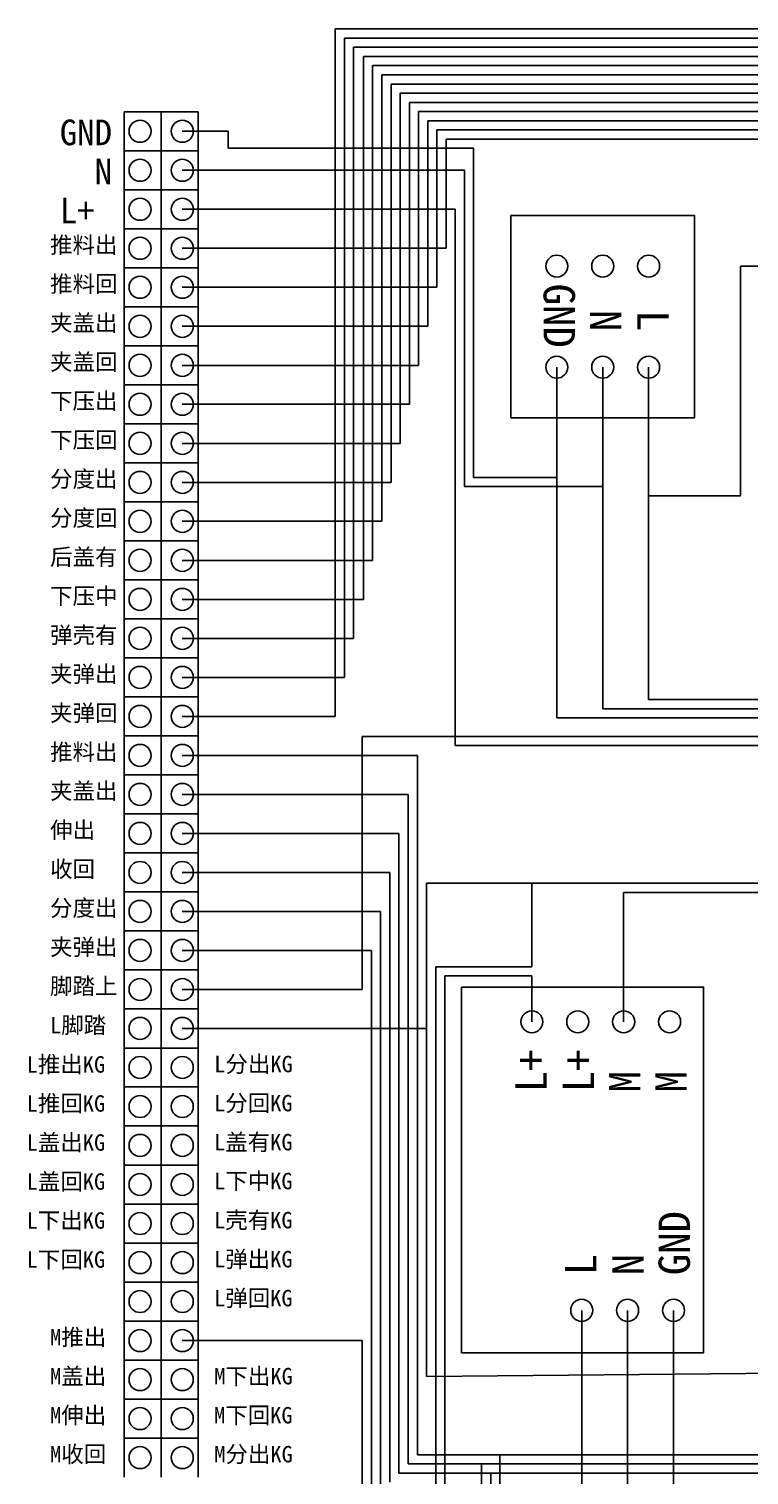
# Model space of a CAD drawing. Header units: millimetres. Extents: x -159 to 71007, y -220 to 29306.
# Drawn here: x 67972 to 68756, y 27732 to 29306 of the extents above; entities that cross this region are included whole.
import ezdxf

# ---------------------------------------------------------------- set-up
doc = ezdxf.new("R2010")
doc.units = ezdxf.units.MM
doc.styles.get("Standard").update_dxf_attribs({"font": 'arial.ttf'})

msp = doc.modelspace()

# ---------------------------------------------------------------- linework, layer by layer
for p, q in [((70878.5, 29306), (68305.5, 29306)), ((68305.5, 29306), (68305.5, 28557.5)), ((70719, 29296), (68315.5, 29296)), ((68315.5, 29296), (68315.5, 28600)), ((70559.6, 29286), (68325.3, 29286)), ((68325.3, 29286), (68325.3, 28642.5)), ((70400.1, 29276), (68336.2, 29276)), ((68336.2, 29276), (68336.2, 28684.9)), ((70240.7, 29266), (68346.2, 29266)), ((68346.2, 29266), (68346.2, 28727.4)), ((70081.2, 29256), (68356.2, 29256)), ((68356.2, 29256), (68356.2, 28769.9)), ((69921.8, 29246), (68366.2, 29246)), ((68366.2, 29246), (68366.2, 28812.3)), ((69762.3, 29236), (68376.2, 29236)), ((68376.2, 29236), (68376.2, 28854.8)), ((69602.9, 29226), (68386.2, 29226)), ((68386.2, 29226), (68386.2, 28897.3)), ((68075.4, 29215.8), (68156.3, 29215.8)), ((68075.4, 29215.8), (68075.4, 29173.3)), ((68115.9, 29215.8), (68115.9, 29173.3)), ((68156.3, 29173.3), (68156.3, 29215.8)), ((69443.4, 29216), (68396.2, 29216)), ((68396.2, 29216), (68396.2, 28939.7)), ((69284, 29206), (68406.2, 29206)), ((68406.2, 29206), (68406.2, 28982.2)), ((69124.5, 29196), (68416.2, 29196)), ((68416.2, 29196), (68416.2, 29024.7)), ((68965.1, 29186), (68426.2, 29186)), ((68426.2, 29186), (68426.2, 29067.2)), ((68075.4, 29173.3), (68156.3, 29173.3)), ((68075.4, 29173.3), (68156.3, 29173.3)), ((68075.4, 29173.3), (68075.4, 29130.9)), ((68115.9, 29173.3), (68115.9, 29130.9)), ((68156.3, 29130.9), (68156.3, 29173.3)), ((68075.4, 29130.9), (68156.3, 29130.9)), ((68075.4, 29130.9), (68156.3, 29130.9)), ((68075.4, 29130.9), (68075.4, 29088.4)), ((68115.9, 29130.9), (68115.9, 29088.4)), ((68156.3, 29088.4), (68156.3, 29130.9)), ((68075.4, 29088.4), (68156.3, 29088.4)), ((68075.4, 29088.4), (68075.4, 29045.9)), ((68115.9, 29088.4), (68115.9, 29045.9)), ((68156.3, 29045.9), (68156.3, 29088.4)), ((68426.2, 29067.2), (68138.9, 29067.2)), ((68075.4, 29045.9), (68156.3, 29045.9)), ((68075.4, 29045.9), (68156.3, 29045.9)), ((68075.4, 29045.9), (68075.4, 29003.5)), ((68115.9, 29045.9), (68115.9, 29003.5)), ((68156.3, 29003.5), (68156.3, 29045.9)), ((68416.2, 29024.7), (68138.9, 29024.7)), ((68075.4, 29003.5), (68156.3, 29003.5)), ((68075.4, 29003.5), (68156.3, 29003.5)), ((68075.4, 29003.5), (68075.4, 28961)), ((68115.9, 29003.5), (68115.9, 28961)), ((68156.3, 28961), (68156.3, 29003.5)), ((68406.2, 28982.2), (68138.9, 28982.2)), ((68075.4, 28961), (68156.3, 28961)), ((68075.4, 28961), (68156.3, 28961)), ((68075.4, 28961), (68075.4, 28918.5)), ((68115.9, 28961), (68115.9, 28918.5)), ((68156.3, 28918.5), (68156.3, 28961)), ((68396.2, 28939.7), (68138.9, 28939.7)), ((68075.4, 28918.5), (68156.3, 28918.5)), ((68075.4, 28918.5), (68156.3, 28918.5)), ((68075.4, 28918.5), (68075.4, 28876)), ((68115.9, 28918.5), (68115.9, 28876)), ((68156.3, 28876), (68156.3, 28918.5)), ((68386.2, 28897.3), (68138.9, 28897.3)), ((68075.4, 28876), (68156.3, 28876)), ((68075.4, 28876), (68075.4, 28833.6)), ((68115.9, 28876), (68115.9, 28833.6)), ((68156.3, 28833.6), (68156.3, 28876)), ((68376.2, 28854.8), (68138.9, 28854.8)), ((68075.4, 28833.6), (68156.3, 28833.6)), ((68075.4, 28833.6), (68156.3, 28833.6)), ((68075.4, 28833.6), (68075.4, 28791.1)), ((68115.9, 28833.6), (68115.9, 28791.1)), ((68156.3, 28791.1), (68156.3, 28833.6)), ((68366.2, 28812.3), (68138.9, 28812.3)), ((68075.4, 28791.1), (68156.3, 28791.1)), ((68075.4, 28791.1), (68156.3, 28791.1)), ((68075.4, 28791.1), (68075.4, 28748.6)), ((68115.9, 28791.1), (68115.9, 28748.6)), ((68156.3, 28748.6), (68156.3, 28791.1)), ((68356.2, 28769.9), (68138.9, 28769.9)), ((68075.4, 28748.6), (68156.3, 28748.6)), ((68075.4, 28748.6), (68156.3, 28748.6)), ((68075.4, 28748.6), (68075.4, 28706.2)), ((68115.9, 28748.6), (68115.9, 28706.2)), ((68156.3, 28706.2), (68156.3, 28748.6)), ((68346.2, 28727.4), (68138.9, 28727.4)), ((68075.4, 28706.2), (68156.3, 28706.2)), ((68075.4, 28706.2), (68156.3, 28706.2)), ((68075.4, 28706.2), (68075.4, 28663.7)), ((68115.9, 28706.2), (68115.9, 28663.7)), ((68156.3, 28663.7), (68156.3, 28706.2)), ((68336.2, 28684.9), (68138.9, 28684.9)), ((68075.4, 28663.7), (68156.3, 28663.7)), ((68075.4, 28663.7), (68075.4, 28621.2)), ((68115.9, 28663.7), (68115.9, 28621.2)), ((68156.3, 28621.2), (68156.3, 28663.7)), ((68325.3, 28642.5), (68138.9, 28642.5)), ((68075.4, 28621.2), (68156.3, 28621.2)), ((68075.4, 28621.2), (68156.3, 28621.2)), ((68075.4, 28621.2), (68075.4, 28578.8)), ((68115.9, 28621.2), (68115.9, 28578.8)), ((68156.3, 28578.8), (68156.3, 28621.2)), ((68315.5, 28600), (68138.9, 28600)), ((68075.4, 28578.8), (68156.3, 28578.8)), ((68075.4, 28578.8), (68156.3, 28578.8)), ((68075.4, 28578.8), (68075.4, 28536.3)), ((68115.9, 28578.8), (68115.9, 28536.3)), ((68156.3, 28536.3), (68156.3, 28578.8)), ((68305.5, 28557.5), (68138.9, 28557.5)), ((68075.4, 28536.3), (68156.3, 28536.3)), ((68075.4, 28536.3), (68156.3, 28536.3)), ((68075.4, 28536.3), (68156.3, 28536.3)), ((68075.4, 28536.3), (68075.4, 28493.8)), ((68115.9, 28536.3), (68115.9, 28493.8)), ((68156.3, 28493.8), (68156.3, 28536.3)), ((68334.9, 28260.2), (68334.9, 28535.8)), ((68334.9, 28535.8), (69055.4, 28535.8)), ((68394.9, 28515), (68138.9, 28515)), ((68394.9, 27753.7), (68394.9, 28515)), ((68075.4, 28493.8), (68156.3, 28493.8)), ((68075.4, 28493.8), (68156.3, 28493.8)), ((68075.4, 28493.8), (68075.4, 28451.3)), ((68115.9, 28493.8), (68115.9, 28451.3)), ((68156.3, 28451.3), (68156.3, 28493.8)), ((68384.9, 28472.6), (68138.9, 28472.6)), ((68384.9, 27743.7), (68384.9, 28472.6)), ((68075.4, 28451.3), (68156.3, 28451.3)), ((68075.4, 28451.3), (68075.4, 28408.9)), ((68115.9, 28451.3), (68115.9, 28408.9)), ((68156.3, 28408.9), (68156.3, 28451.3)), ((68374.9, 28430.1), (68138.9, 28430.1)), ((68374.9, 27733.7), (68374.9, 28430.1)), ((68075.4, 28408.9), (68156.3, 28408.9)), ((68075.4, 28408.9), (68156.3, 28408.9)), ((68075.4, 28408.9), (68075.4, 28366.4)), ((68115.9, 28408.9), (68115.9, 28366.4)), ((68156.3, 28366.4), (68156.3, 28408.9)), ((68364.9, 28387.6), (68138.9, 28387.6)), ((68364.9, 27723.7), (68364.9, 28387.6)), ((68075.4, 28366.4), (68156.3, 28366.4)), ((68075.4, 28366.4), (68156.3, 28366.4)), ((68075.4, 28366.4), (68075.4, 28323.9)), ((68115.9, 28366.4), (68115.9, 28323.9)), ((68156.3, 28323.9), (68156.3, 28366.4)), ((68354.9, 28345.2), (68138.9, 28345.2)), ((68354.9, 27713.7), (68354.9, 28345.2)), ((68075.4, 28323.9), (68156.3, 28323.9)), ((68075.4, 28323.9), (68156.3, 28323.9)), ((68075.4, 28323.9), (68075.4, 28281.5)), ((68115.9, 28323.9), (68115.9, 28281.5)), ((68156.3, 28281.5), (68156.3, 28323.9)), ((68344.9, 28302.7), (68138.9, 28302.7)), ((68344.9, 27703.7), (68344.9, 28302.7)), ((68075.4, 28281.5), (68156.3, 28281.5)), ((68075.4, 28281.5), (68156.3, 28281.5)), ((68075.4, 28281.5), (68156.3, 28281.5)), ((68075.4, 28281.5), (68075.4, 28239)), ((68115.9, 28281.5), (68115.9, 28239)), ((68156.3, 28239), (68156.3, 28281.5)), ((68519.6, 28275), (68424.9, 28275)), ((68424.9, 28275), (68424.9, 26957.6)), ((68519.6, 28225), (68519.6, 28275)), ((68138.9, 28260.2), (68334.9, 28260.2)), ((68075.4, 28239), (68156.3, 28239)), ((68075.4, 28239), (68075.4, 28196.5)), ((68156.3, 28196.5), (68156.3, 28239)), ((68075.4, 28196.5), (68156.3, 28196.5)), ((68075.4, 28196.5), (68156.3, 28196.5)), ((68075.4, 28196.5), (68075.4, 28154.1)), ((68156.3, 28154.1), (68156.3, 28196.5)), ((68075.4, 28154.1), (68156.3, 28154.1)), ((68075.4, 28154.1), (68156.3, 28154.1)), ((68075.4, 28154.1), (68075.4, 28111.6)), ((68156.3, 28111.6), (68156.3, 28154.1)), ((68075.4, 28111.6), (68156.3, 28111.6)), ((68075.4, 28111.6), (68156.3, 28111.6)), ((68075.4, 28111.6), (68075.4, 28069.1)), ((68156.3, 28069.1), (68156.3, 28111.6)), ((68075.4, 28069.1), (68156.3, 28069.1)), ((68075.4, 28069.1), (68156.3, 28069.1)), ((68075.4, 28069.1), (68075.4, 28026.6)), ((68156.3, 28026.6), (68156.3, 28069.1)), ((68075.4, 28026.6), (68156.3, 28026.6)), ((68075.4, 28026.6), (68075.4, 27984.2)), ((68156.3, 27984.2), (68156.3, 28026.6)), ((68075.4, 27984.2), (68156.3, 27984.2)), ((68075.4, 27984.2), (68156.3, 27984.2)), ((68075.4, 27984.2), (68075.4, 27941.7)), ((68156.3, 27941.7), (68156.3, 27984.2)), ((68075.4, 27941.7), (68156.3, 27941.7)), ((68075.4, 27941.7), (68156.3, 27941.7)), ((68075.4, 27941.7), (68075.4, 27899.2)), ((68156.3, 27899.2), (68156.3, 27941.7)), ((68075.4, 27899.2), (68156.3, 27899.2)), ((68075.4, 27899.2), (68156.3, 27899.2)), ((68075.4, 27899.2), (68075.4, 27856.8)), ((68156.3, 27856.8), (68156.3, 27899.2)), ((68075.4, 27856.8), (68156.3, 27856.8)), ((68075.4, 27856.8), (68156.3, 27856.8)), ((68075.4, 27856.8), (68075.4, 27814.3)), ((68156.3, 27814.3), (68156.3, 27856.8)), ((68075.4, 27814.3), (68156.3, 27814.3)), ((68075.4, 27814.3), (68075.4, 27771.8)), ((68156.3, 27771.8), (68156.3, 27814.3)), ((68075.4, 27771.8), (68156.3, 27771.8)), ((68075.4, 27771.8), (68156.3, 27771.8)), ((68075.4, 27771.8), (68075.4, 27729.4)), ((68156.3, 27729.4), (68156.3, 27771.8)), ((69509.4, 27743.7), (68384.9, 27743.7)), ((69350, 27753.7), (68394.9, 27753.7)), ((68464.9, 26997.6), (68464.9, 27743.7)), ((68484.9, 26977.6), (68484.9, 27753.7)), ((69668.9, 27733.7), (68374.9, 27733.7)), ((68474.9, 26987.6), (68474.9, 27733.7))]:
    msp.add_line(p, q)
at = {"color": 8}
for p, q in [((68138.9, 29194.6), (68188.9, 29194.6)), ((68188.9, 29176), (68188.9, 29194.6)), ((68456.2, 29176), (68188.9, 29176)), ((68456.2, 29176), (68456.2, 28817.7)), ((68546.8, 28937.7), (68546.8, 28555.8)), ((68546.8, 28817.7), (68456.2, 28817.7)), ((68546.8, 28555.8), (69166.8, 28555.8)), ((68673.9, 27693.7), (68673.9, 27910.9))]:
    msp.add_line(p, q, dxfattribs=at)
at = {"color": 5}
for p, q in [((68138.9, 29152.1), (68446.2, 29152.1)), ((68446.2, 29152.1), (68446.2, 28807.7)), ((68596.8, 28937.7), (68596.8, 28565.8)), ((68596.8, 28807.7), (68446.2, 28807.7)), ((68596.8, 28565.8), (69150.9, 28565.8)), ((68623.9, 27683.7), (68623.9, 27910.9))]:
    msp.add_line(p, q, dxfattribs=at)
at = {"color": 241, "true_color": 0xf7abae}
for p, q in [((68138.9, 29109.6), (68436.2, 29109.6)), ((68436.2, 29109.6), (68436.2, 28525.8)), ((68796.7, 29047.7), (68746.7, 29047.7)), ((68746.7, 29047.7), (68746.7, 28797.7)), ((68646.8, 28575.8), (68646.8, 28937.7)), ((68746.7, 28797.7), (68646.7, 28797.7)), ((69134.9, 28575.8), (68646.8, 28575.8)), ((69349.3, 28525.8), (68436.2, 28525.8)), ((68573.9, 27673.7), (68573.9, 27910.9))]:
    msp.add_line(p, q, dxfattribs=at)
at = {"color": 3}
for p, q in [((68075.4, 29003.5), (68156.3, 29003.5)), ((68075.4, 28791.1), (68156.3, 28791.1)), ((68075.4, 28578.8), (68156.3, 28578.8)), ((68075.4, 28366.4), (68156.3, 28366.4)), ((68075.4, 28154.1), (68156.3, 28154.1)), ((68075.4, 27941.7), (68156.3, 27941.7))]:
    msp.add_line(p, q, dxfattribs=at)
at = {"color": 1}
for p, q in [((68404.9, 27838.7), (68404.9, 28375.8)), ((68404.9, 28375.8), (68519.6, 28375.8)), ((70956.5, 28375.8), (68519.6, 28375.8)), ((68519.6, 28285), (68519.6, 28375.8)), ((68414.9, 26967.6), (68414.9, 28285)), ((68414.9, 28285), (68519.6, 28285)), ((68115.9, 28239), (68115.9, 28196.5)), ((68138.9, 28217.8), (68404.9, 28217.8)), ((68115.9, 28196.5), (68115.9, 28154.1)), ((68115.9, 28154.1), (68115.9, 28111.6)), ((68115.9, 28111.6), (68115.9, 28069.1)), ((68115.9, 28069.1), (68115.9, 28026.6)), ((68115.9, 28026.6), (68115.9, 27984.2)), ((68115.9, 27984.2), (68115.9, 27941.7)), ((68115.9, 27941.7), (68115.9, 27899.2)), ((68894.2, 27843.7), (68404.9, 27838.7))]:
    msp.add_line(p, q, dxfattribs=at)
at = {"color": 4}
for p, q in [((68619.6, 28365.8), (68619.6, 28225)), ((71006.5, 28365.8), (68619.6, 28365.8)), ((68115.9, 27899.2), (68115.9, 27856.8)), ((68138.9, 27878), (68334.9, 27878)), ((68334.9, 27878), (68334.9, 26947.6)), ((68115.9, 27856.8), (68115.9, 27814.3)), ((68115.9, 27814.3), (68115.9, 27771.8)), ((68115.9, 27771.8), (68115.9, 27729.4))]:
    msp.add_line(p, q, dxfattribs=at)
for points in [[(68496.8, 29102.7), (68696.8, 29102.7), (68696.8, 28882.7), (68496.8, 28882.7)], [(68443, 28262.9), (68706.6, 28262.9), (68706.6, 27864.8), (68443, 27864.8)]]:
    msp.add_lwpolyline(points, close=True)
for centre in [(68092.9, 29194.6), (68138.9, 29194.6), (68092.9, 29152.1), (68138.9, 29152.1), (68092.9, 29109.6), (68138.9, 29109.6), (68092.9, 29067.2), (68138.9, 29067.2), (68546.8, 29047.7), (68596.8, 29047.7), (68646.8, 29047.7), (68092.9, 29024.7), (68138.9, 29024.7), (68092.9, 28982.2), (68138.9, 28982.2), (68092.9, 28939.7), (68138.9, 28939.7), (68546.8, 28937.7), (68596.8, 28937.7), (68646.8, 28937.7), (68092.9, 28897.3), (68138.9, 28897.3), (68092.9, 28854.8), (68138.9, 28854.8), (68092.9, 28812.3), (68138.9, 28812.3), (68092.9, 28769.9), (68138.9, 28769.9), (68092.9, 28727.4), (68138.9, 28727.4), (68092.9, 28684.9), (68138.9, 28684.9), (68092.9, 28642.5), (68138.9, 28642.5), (68092.9, 28600), (68138.9, 28600), (68092.9, 28557.5), (68138.9, 28557.5), (68092.9, 28515), (68138.9, 28515), (68092.9, 28472.6), (68138.9, 28472.6), (68092.9, 28430.1), (68138.9, 28430.1), (68092.9, 28387.6), (68138.9, 28387.6), (68092.9, 28345.2), (68138.9, 28345.2), (68092.9, 28302.7), (68138.9, 28302.7), (68092.9, 28260.2), (68138.9, 28260.2), (68092.9, 28217.8), (68138.9, 28217.8), (68519.6, 28225), (68569.6, 28225), (68619.6, 28225), (68669.6, 28225), (68092.9, 28175.3), (68138.9, 28175.3), (68092.9, 28132.8), (68138.9, 28132.8), (68092.9, 28090.4), (68138.9, 28090.4), (68092.9, 28047.9), (68138.9, 28047.9), (68092.9, 28005.4), (68138.9, 28005.4), (68092.9, 27962.9), (68138.9, 27962.9), (68092.9, 27920.5), (68138.9, 27920.5), (68573.9, 27910.9), (68623.9, 27910.9), (68673.9, 27910.9), (68092.9, 27878), (68138.9, 27878), (68092.9, 27835.5), (68138.9, 27835.5), (68092.9, 27793.1), (68138.9, 27793.1), (68092.9, 27750.6), (68138.9, 27750.6)]:
    msp.add_circle(centre, 12)

# ---------------------------------------------------------------- texts
at = {"color": 241, "true_color": 0xf7abae, "char_height": 27.931, "attachment_point": 1}
for s, insert in [('{\\fSimSun|b0|i0|c134|p2;GND}', (68005.4, 29207.3)), ('{\\fSimSun|b0|i0|c134|p2;^I^IN}', (68005.4, 29164.8)), ('{\\fSimSun|b0|i0|c134|p2;L+}', (68005.4, 29122.3))]:
    msp.add_mtext_dynamic_manual_height_columns(s, width=60.803, gutter_width=139.7, heights=[0], dxfattribs=dict(at, insert=insert))
at = {"color": 3, "char_height": 17.931, "attachment_point": 1}
for s, insert in [('{\\fSimSun|b0|i0|c134|p2;推料出}', (67994.9, 29079.8)), ('{\\fSimSun|b0|i0|c134|p2;推料回}', (67994.9, 29037.4)), ('{\\fSimSun|b0|i0|c134|p2;夹盖出}', (67994.9, 28994.9)), ('{\\fSimSun|b0|i0|c134|p2;夹盖回}', (67994.9, 28952.4)), ('{\\fSimSun|b0|i0|c134|p2;下压出}', (67994.9, 28910)), ('{\\fSimSun|b0|i0|c134|p2;下压回}', (67994.9, 28867.5)), ('{\\fSimSun|b0|i0|c134|p2;分度出}', (67994.9, 28825)), ('{\\fSimSun|b0|i0|c134|p2;分度回}', (67994.9, 28782.6)), ('{\\fSimSun|b0|i0|c134|p2;后盖有}', (67994.9, 28740.1)), ('{\\fSimSun|b0|i0|c134|p2;下压中}', (67994.9, 28697.6)), ('{\\fSimSun|b0|i0|c134|p2;弹壳有}', (67994.9, 28655.1)), ('{\\fSimSun|b0|i0|c134|p2;夹弹出}', (67994.9, 28612.7)), ('{\\fSimSun|b0|i0|c134|p2;夹弹回}', (67994.9, 28570.2))]:
    msp.add_mtext_dynamic_manual_height_columns(s, width=77.729, gutter_width=139.7, heights=[29.6], dxfattribs=dict(at, insert=insert))
at = {"char_height": 34.197, "attachment_point": 1}
for s, insert, rotation in [('{\\fSimSun|b0|i0|c134|p2;GND}', (68566.6, 29028.7), 270), ('\\pxt1;{\\fSimSun|b0|i0|c134|p2;N}', (68617.1, 29000), 270), ('{\\fSimSun|b0|i0|c134|p2;L}', (68668.6, 29000), 270), ('{\\fSimSun|b0|i0|c134|p2;L+}', (68501.6, 28148.2), 90), ('{\\fSimSun|b0|i0|c134|p2;L+}', (68553.1, 28148.2), 90), ('{\\fSimSun|b0|i0|c134|p2;M}', (68603.6, 28148.2), 90), ('{\\fSimSun|b0|i0|c134|p2;M}', (68654.1, 28148.2), 90), ('{\\fSimSun|b0|i0|c134|p2;GND}', (68657.6, 27949.1), 90), ('{\\fSimSun|b0|i0|c134|p2;L}', (68555.6, 27949.1), 90), ('\\pxt1;{\\fSimSun|b0|i0|c134|p2;N}', (68607.1, 27949.1), 90)]:
    msp.add_mtext_dynamic_manual_height_columns(s, width=74.444, gutter_width=171, heights=[0], dxfattribs=dict(at, insert=insert, rotation=rotation))
at = {"color": 6, "char_height": 17.931, "attachment_point": 1}
for s, insert in [('{\\fSimSun|b0|i0|c134|p2;推料出}', (67994.9, 28527.7)), ('{\\fSimSun|b0|i0|c134|p2;夹盖出}', (67994.9, 28485.3)), ('{\\fSimSun|b0|i0|c134|p2;伸出}', (67994.9, 28442.8)), ('{\\fSimSun|b0|i0|c134|p2;收回}', (67994.9, 28400.3)), ('{\\fSimSun|b0|i0|c134|p2;分度出}', (67994.9, 28357.9)), ('{\\fSimSun|b0|i0|c134|p2;夹弹出}', (67994.9, 28315.4)), ('{\\fSimSun|b0|i0|c134|p2;M推出}', (67994.9, 27890.7)), ('{\\fSimSun|b0|i0|c134|p2;M盖出}', (67994.9, 27848.2)), ('{\\fSimSun|b0|i0|c134|p2;M伸出}', (67994.9, 27805.7)), ('{\\fSimSun|b0|i0|c134|p2;M收回}', (67994.9, 27763.3))]:
    msp.add_mtext_dynamic_manual_height_columns(s, width=77.729, gutter_width=139.7, heights=[29.6], dxfattribs=dict(at, insert=insert))
at = {"color": 2, "char_height": 17.931, "attachment_point": 1}
for s, insert in [('{\\fSimSun|b0|i0|c134|p2;脚踏上}', (67994.9, 28272.9)), ('{\\fSimSun|b0|i0|c134|p2;L脚踏}', (67994.9, 28230.4))]:
    msp.add_mtext_dynamic_manual_height_columns(s, width=77.729, gutter_width=139.7, heights=[29.6], dxfattribs=dict(at, insert=insert))
at = {"color": 1, "char_height": 17.931, "attachment_point": 1}
for s, width, heights, insert in [('{\\fSimSun|b0|i0|c134|p2;L推出KG}', 92.228, [28.3], (67969.4, 28187.6)), ('{\\fSimSun|b0|i0|c134|p2;L分出KG}', 94.3, [30.3], (68173.7, 28188)), ('{\\fSimSun|b0|i0|c134|p2;L推回KG}', 94.3, [29.6], (67969.4, 28145.1)), ('{\\fSimSun|b0|i0|c134|p2;L分回KG}', 99.133, [31], (68173.5, 28145.5)), ('{\\fSimSun|b0|i0|c134|p2;L盖出KG}', 92.919, [28.3], (67969.4, 28102.6)), ('{\\fSimSun|b0|i0|c134|p2;L盖有KG}', 106.727, [29.6], (68173.5, 28103)), ('{\\fSimSun|b0|i0|c134|p2;L盖回KG}', 103.966, [29.6], (67969.4, 28060.1)), ('{\\fSimSun|b0|i0|c134|p2;L下中KG}', 98.442, [29.6], (68173.5, 28060.6)), ('{\\fSimSun|b0|i0|c134|p2;L下出KG}', 95.68, [29.6], (67969.4, 28017.7)), ('{\\fSimSun|b0|i0|c134|p2;L壳有KG}', 92.919, [28.3], (68173.5, 28018.1)), ('{\\fSimSun|b0|i0|c134|p2;L弹出KG}', 96.371, [26.9], (68173.5, 27975.6)), ('{\\fSimSun|b0|i0|c134|p2;L下回KG}', 108.108, [28.9], (67969.4, 27975.2)), ('{\\fSimSun|b0|i0|c134|p2;L弹回KG}', 98.442, [30.3], (68173.5, 27933.2))]:
    msp.add_mtext_dynamic_manual_height_columns(s, width=width, gutter_width=139.7, heights=heights, dxfattribs=dict(at, insert=insert))
at = {"color": 4, "char_height": 17.931, "attachment_point": 1}
for s, width, heights, insert in [('{\\fSimSun|b0|i0|c134|p2;M下出KG}', 92.497, [29], (68173.7, 27848.2)), ('{\\fSimSun|b0|i0|c134|p2;M下回KG}', 96.042, [28.5], (68173.5, 27805.7)), ('{\\fSimSun|b0|i0|c134|p2;M分出KG}', 92.497, [29], (68173.7, 27763.3))]:
    msp.add_mtext_dynamic_manual_height_columns(s, width=width, gutter_width=139.7, heights=heights, dxfattribs=dict(at, insert=insert))

doc.saveas('drawing.dxf')
